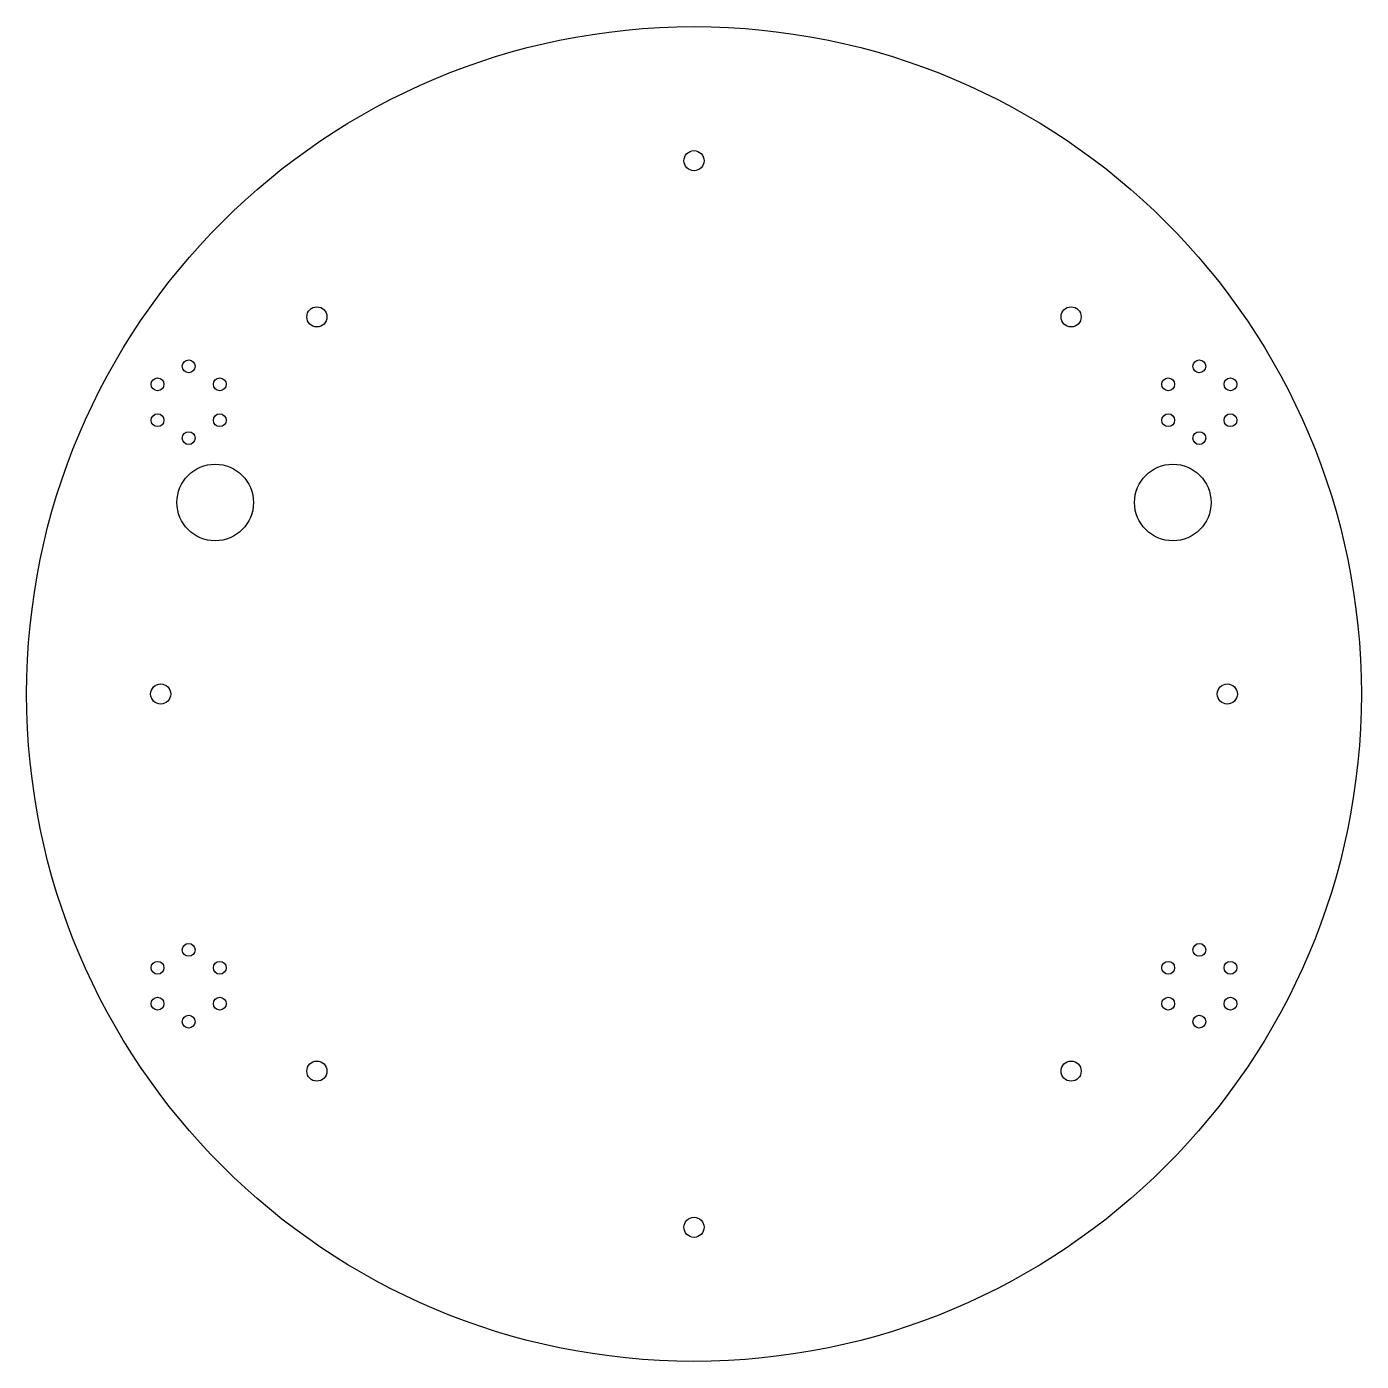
# Model space of a CAD drawing. Header units: inches. Extents: x -7 to 7, y -7 to 7.
import ezdxf

# ---------------------------------------------------------------- set-up
doc = ezdxf.new("R2010")
doc.units = ezdxf.units.IN
doc.header["$MEASUREMENT"] = 0

msp = doc.modelspace()

# ---------------------------------------------------------------- linework, layer by layer
at = {"color": 7, "linetype": 'Continuous', "lineweight": 25}
for centre, radius in [((0, 0), 6.969), ((0, 5.569), 0.105), ((-3.938, 3.938), 0.105), ((3.938, 3.938), 0.105), ((-5.277, 3.422), 0.0669), ((5.277, 3.422), 0.0669), ((-5.602, 3.234), 0.0669), ((-4.952, 3.234), 0.0669), ((4.952, 3.234), 0.0669), ((5.602, 3.234), 0.0669), ((-5.602, 2.859), 0.0669), ((-4.952, 2.859), 0.0669), ((4.952, 2.859), 0.0669), ((5.602, 2.859), 0.0669), ((-5.277, 2.672), 0.0669), ((5.277, 2.672), 0.0669), ((-5, 2), 0.4), ((5, 2), 0.4), ((-5.569, 0), 0.105), ((5.569, 0), 0.105), ((-5.277, -2.672), 0.0669), ((5.277, -2.672), 0.0669), ((-5.602, -2.859), 0.0669), ((-4.952, -2.859), 0.0669), ((4.952, -2.859), 0.0669), ((5.602, -2.859), 0.0669), ((-5.602, -3.234), 0.0669), ((-4.952, -3.234), 0.0669), ((4.952, -3.234), 0.0669), ((5.602, -3.234), 0.0669), ((-5.277, -3.422), 0.0669), ((5.277, -3.422), 0.0669), ((-3.938, -3.938), 0.105), ((3.938, -3.938), 0.105), ((0, -5.569), 0.105)]:
    msp.add_circle(centre, radius, dxfattribs=at)

doc.saveas('drawing.dxf')
